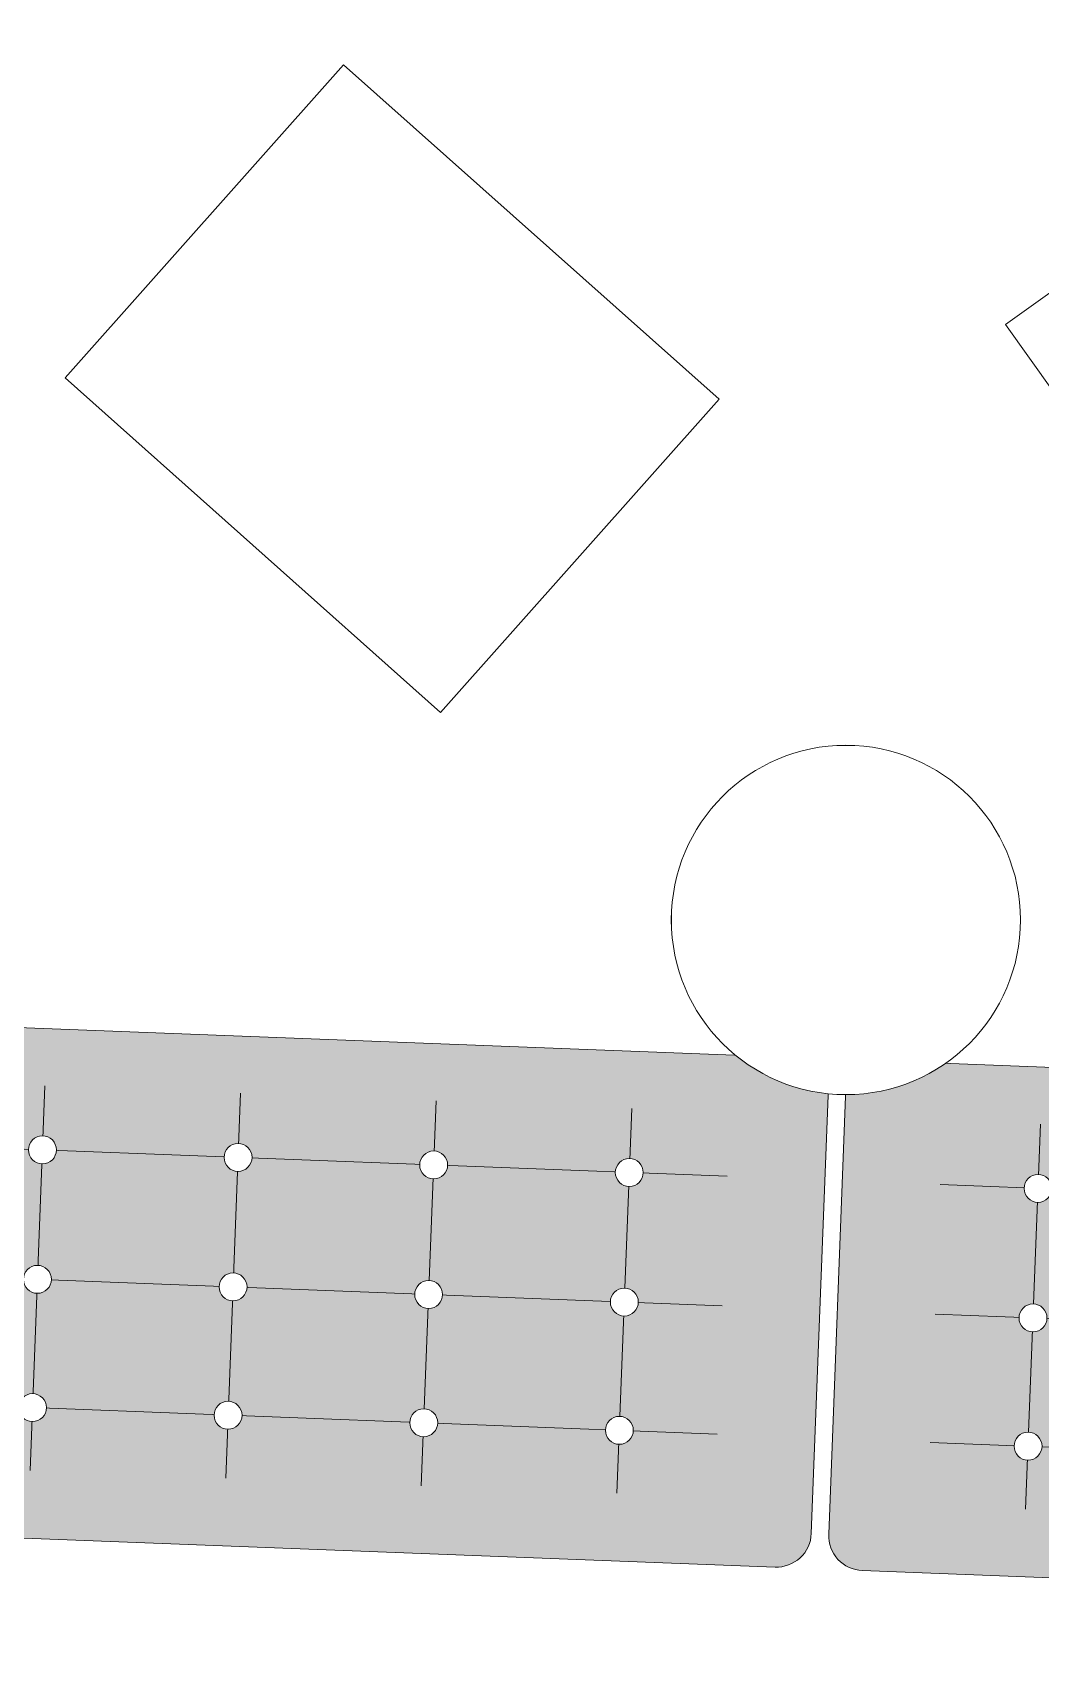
# Model space of a CAD drawing. Header units: millimetres. Extents: x 32078 to 83548, y -4690 to 56252.
# Drawn here: x 48954 to 50397, y 18488 to 20810 of the extents above; entities that cross this region are included whole.
import ezdxf

# ---------------------------------------------------------------- set-up
doc = ezdxf.new("R2010")
doc.units = ezdxf.units.MM
doc.header["$MEASUREMENT"] = 0
for name, color, linetype, lineweight in [('FIXT-JNRY-PART', 42, 'Continuous', 0), ('FURN-FREE', 1, 'Continuous', 0), ('FURN-PLNT', 211, 'Continuous', 0), ('FURN-STOR', 213, 'Continuous', 0)]:
    doc.layers.add(name, color=color, linetype=linetype, lineweight=lineweight)

# ---------------------------------------------------------------- blocks, each defined once
blk = doc.blocks.new('*U97')
at = {"linetype": 'ByBlock', "lineweight": -2}
blk.add_hatch(color=7, dxfattribs=at).paths.add_polyline_path([(-793.1, 348.4, -0.414214), (-741.6, 386.4), (804.2, 326.7, -0.414214), (852.6, 284.8), (827.9, -354.7, -0.414214), (776, -402.8), (-769.8, -343, -0.414214), (-817.8, -291.1)])
at = {"color": 0, "linetype": 'ByBlock', "lineweight": -2}
for p, q in [((-269.5, 286.3), (-290.8, -264.6)), ((10.6, 275.4), (-10.6, -275.4)), ((290.8, 264.6), (269.5, -286.3)), ((570.9, 253.8), (549.6, -297.1)), ((-693.2, 210.7), (707.4, 156.6)), ((-700.4, 25.3), (700.2, -28.8)), ((-707.5, -158.3), (693.1, -212.4))]:
    blk.add_line(p, q, dxfattribs=at)
at = {"color": 0, "linetype": 'ByBlock', "lineweight": -2, "flags": 128}
blk.add_lwpolyline([(-793.1, 348.4, -0.414214), (-741.6, 386.4), (804.2, 326.7, -0.414214), (852.6, 284.8), (827.9, -354.7, -0.414214), (776, -402.8), (-769.8, -343, -0.414214), (-817.8, -291.1), (-793.1, 348.4)], format="xyb", close=True, dxfattribs=at)
at = {"color": 0, "linetype": 'ByBlock', "lineweight": -2}
for points in [[(-253, 193.7), (-253, 194.9), (-253.1, 196.2), (-253.2, 197.4), (-253.5, 198.7), (-253.8, 199.9), (-254.2, 201.1), (-254.6, 202.3), (-255.1, 203.4), (-255.7, 204.5), (-256.4, 205.6), (-257.1, 206.6), (-257.9, 207.6), (-258.8, 208.5), (-259.7, 209.4), (-260.6, 210.2), (-261.7, 210.9), (-262.7, 211.6), (-263.8, 212.2), (-264.9, 212.7), (-266.1, 213.2), (-267.3, 213.6), (-268.5, 213.9), (-269.7, 214.2), (-271, 214.3), (-272.2, 214.4), (-273.5, 214.4), (-274.8, 214.4), (-276, 214.2), (-277.2, 214), (-278.5, 213.7), (-279.7, 213.3), (-280.8, 212.9), (-282, 212.3), (-283.1, 211.7), (-284.1, 211.1), (-285.2, 210.3), (-286.1, 209.5), (-287.1, 208.7), (-287.9, 207.8), (-288.7, 206.8), (-289.5, 205.8), (-290.2, 204.7), (-290.8, 203.7), (-291.3, 202.5), (-291.8, 201.4), (-292.2, 200.2), (-292.5, 198.9), (-292.8, 197.7), (-292.9, 196.5), (-293, 195.2), (-293, 194), (-292.9, 192.7), (-292.8, 191.5), (-292.6, 190.2), (-292.3, 189), (-291.9, 187.8), (-291.4, 186.6), (-290.9, 185.5), (-290.3, 184.4), (-289.6, 183.3), (-288.9, 182.3), (-288.1, 181.3), (-287.3, 180.4), (-286.4, 179.5), (-285.4, 178.7), (-284.4, 178), (-283.3, 177.3), (-282.2, 176.7), (-281.1, 176.1), (-279.9, 175.7), (-278.7, 175.3), (-277.5, 175), (-276.3, 174.7), (-275, 174.5), (-273.8, 174.5), (-272.5, 174.4), (-271.3, 174.5), (-270, 174.7), (-268.8, 174.9), (-267.6, 175.2), (-266.4, 175.6), (-265.2, 176), (-264.1, 176.6), (-263, 177.2), (-261.9, 177.8), (-260.9, 178.6), (-259.9, 179.3), (-259, 180.2), (-258.1, 181.1), (-257.3, 182.1), (-256.6, 183.1), (-255.9, 184.1), (-255.3, 185.2), (-254.7, 186.4), (-254.3, 187.5), (-253.9, 188.7), (-253.5, 189.9), (-253.3, 191.2)], [(27.1, 182.8), (27.1, 184.1), (27, 185.4), (26.9, 186.6), (26.6, 187.8), (26.3, 189.1), (26, 190.3), (25.5, 191.4), (25, 192.6), (24.4, 193.7), (23.7, 194.7), (23, 195.8), (22.2, 196.7), (21.3, 197.7), (20.4, 198.5), (19.5, 199.3), (18.5, 200.1), (17.4, 200.8), (16.3, 201.4), (15.2, 201.9), (14, 202.4), (12.8, 202.8), (11.6, 203.1), (10.4, 203.3), (9.1, 203.5), (7.9, 203.6), (6.6, 203.6), (5.4, 203.5), (4.1, 203.4), (2.9, 203.2), (1.7, 202.9), (0.5, 202.5), (-0.7, 202), (-1.9, 201.5), (-3, 200.9), (-4, 200.2), (-5, 199.5), (-6, 198.7), (-6.9, 197.9), (-7.8, 197), (-8.6, 196), (-9.4, 195), (-10, 193.9), (-10.7, 192.8), (-11.2, 191.7), (-11.7, 190.5), (-12.1, 189.3), (-12.4, 188.1), (-12.6, 186.9), (-12.8, 185.6), (-12.9, 184.4), (-12.9, 183.1), (-12.8, 181.9), (-12.7, 180.6), (-12.5, 179.4), (-12.1, 178.2), (-11.8, 177), (-11.3, 175.8), (-10.8, 174.7), (-10.2, 173.6), (-9.5, 172.5), (-8.8, 171.5), (-8, 170.5), (-7.1, 169.6), (-6.2, 168.7), (-5.3, 167.9), (-4.3, 167.2), (-3.2, 166.5), (-2.1, 165.9), (-1, 165.3), (0.2, 164.9), (1.4, 164.5), (2.6, 164.1), (3.8, 163.9), (5.1, 163.7), (6.3, 163.6), (7.6, 163.6), (8.8, 163.7), (10.1, 163.8), (11.3, 164.1), (12.5, 164.4), (13.7, 164.8), (14.9, 165.2), (16, 165.7), (17.2, 166.3), (18.2, 167), (19.2, 167.7), (20.2, 168.5), (21.1, 169.4), (22, 170.3), (22.8, 171.2), (23.6, 172.3), (24.2, 173.3), (24.9, 174.4), (25.4, 175.5), (25.9, 176.7), (26.3, 177.9), (26.6, 179.1), (26.8, 180.3)], [(307.2, 172), (307.2, 173.3), (307.1, 174.5), (307, 175.8), (306.8, 177), (306.5, 178.2), (306.1, 179.4), (305.6, 180.6), (305.1, 181.7), (304.5, 182.8), (303.8, 183.9), (303.1, 184.9), (302.3, 185.9), (301.5, 186.8), (300.5, 187.7), (299.6, 188.5), (298.6, 189.3), (297.5, 189.9), (296.4, 190.5), (295.3, 191.1), (294.1, 191.6), (292.9, 192), (291.7, 192.3), (290.5, 192.5), (289.2, 192.7), (288, 192.8), (286.7, 192.8), (285.5, 192.7), (284.2, 192.6), (283, 192.3), (281.8, 192), (280.6, 191.7), (279.4, 191.2), (278.3, 190.7), (277.2, 190.1), (276.1, 189.4), (275.1, 188.7), (274.1, 187.9), (273.2, 187), (272.3, 186.1), (271.5, 185.2), (270.8, 184.2), (270.1, 183.1), (269.5, 182), (268.9, 180.9), (268.4, 179.7), (268, 178.5), (267.7, 177.3), (267.5, 176.1), (267.3, 174.8), (267.2, 173.6), (267.2, 172.3), (267.3, 171.1), (267.4, 169.8), (267.7, 168.6), (268, 167.4), (268.3, 166.2), (268.8, 165), (269.3, 163.8), (269.9, 162.7), (270.6, 161.7), (271.3, 160.6), (272.1, 159.7), (273, 158.8), (273.9, 157.9), (274.8, 157.1), (275.9, 156.3), (276.9, 155.7), (278, 155), (279.1, 154.5), (280.3, 154), (281.5, 153.6), (282.7, 153.3), (283.9, 153.1), (285.2, 152.9), (286.4, 152.8), (287.7, 152.8), (289, 152.9), (290.2, 153), (291.4, 153.2), (292.7, 153.5), (293.9, 153.9), (295, 154.4), (296.2, 154.9), (297.3, 155.5), (298.3, 156.2), (299.4, 156.9), (300.3, 157.7), (301.3, 158.5), (302.1, 159.5), (302.9, 160.4), (303.7, 161.4), (304.4, 162.5), (305, 163.6), (305.5, 164.7), (306, 165.9), (306.4, 167.1), (306.7, 168.3), (306.9, 169.5)], [(587.3, 161.2), (587.3, 162.5), (587.3, 163.7), (587.1, 165), (586.9, 166.2), (586.6, 167.4), (586.2, 168.6), (585.7, 169.8), (585.2, 170.9), (584.6, 172), (583.9, 173.1), (583.2, 174.1), (582.4, 175.1), (581.6, 176), (580.7, 176.9), (579.7, 177.7), (578.7, 178.4), (577.6, 179.1), (576.5, 179.7), (575.4, 180.3), (574.2, 180.7), (573, 181.1), (571.8, 181.5), (570.6, 181.7), (569.4, 181.9), (568.1, 182), (566.8, 182), (565.6, 181.9), (564.3, 181.7), (563.1, 181.5), (561.9, 181.2), (560.7, 180.8), (559.5, 180.4), (558.4, 179.9), (557.3, 179.3), (556.2, 178.6), (555.2, 177.9), (554.2, 177.1), (553.3, 176.2), (552.4, 175.3), (551.6, 174.3), (550.9, 173.3), (550.2, 172.3), (549.6, 171.2), (549, 170), (548.6, 168.9), (548.2, 167.7), (547.8, 166.5), (547.6, 165.2), (547.4, 164), (547.3, 162.7), (547.3, 161.5), (547.4, 160.2), (547.6, 159), (547.8, 157.7), (548.1, 156.5), (548.5, 155.3), (548.9, 154.2), (549.4, 153), (550, 151.9), (550.7, 150.8), (551.4, 149.8), (552.2, 148.9), (553.1, 147.9), (554, 147.1), (555, 146.3), (556, 145.5), (557, 144.8), (558.1, 144.2), (559.3, 143.7), (560.4, 143.2), (561.6, 142.8), (562.8, 142.5), (564.1, 142.2), (565.3, 142.1), (566.6, 142), (567.8, 142), (569.1, 142), (570.3, 142.2), (571.5, 142.4), (572.8, 142.7), (574, 143.1), (575.1, 143.6), (576.3, 144.1), (577.4, 144.7), (578.4, 145.3), (579.5, 146.1), (580.4, 146.9), (581.4, 147.7), (582.2, 148.6), (583, 149.6), (583.8, 150.6), (584.5, 151.7), (585.1, 152.8), (585.6, 153.9), (586.1, 155.1), (586.5, 156.2), (586.8, 157.5), (587.1, 158.7)], [(-260.2, 8.3), (-260.2, 9.6), (-260.3, 10.8), (-260.4, 12.1), (-260.6, 13.3), (-260.9, 14.5), (-261.3, 15.7), (-261.8, 16.9), (-262.3, 18), (-262.9, 19.1), (-263.6, 20.2), (-264.3, 21.2), (-265.1, 22.2), (-265.9, 23.1), (-266.8, 24), (-267.8, 24.8), (-268.8, 25.5), (-269.9, 26.2), (-271, 26.8), (-272.1, 27.4), (-273.3, 27.8), (-274.5, 28.2), (-275.7, 28.6), (-276.9, 28.8), (-278.2, 29), (-279.4, 29.1), (-280.7, 29.1), (-281.9, 29), (-283.2, 28.9), (-284.4, 28.6), (-285.6, 28.3), (-286.8, 27.9), (-288, 27.5), (-289.1, 27), (-290.2, 26.4), (-291.3, 25.7), (-292.3, 25), (-293.3, 24.2), (-294.2, 23.3), (-295.1, 22.4), (-295.9, 21.4), (-296.6, 20.4), (-297.3, 19.4), (-297.9, 18.3), (-298.5, 17.2), (-299, 16), (-299.3, 14.8), (-299.7, 13.6), (-299.9, 12.3), (-300.1, 11.1), (-300.2, 9.9), (-300.2, 8.6), (-300.1, 7.3), (-300, 6.1), (-299.7, 4.9), (-299.4, 3.6), (-299, 2.4), (-298.6, 1.3), (-298.1, 0.1), (-297.5, -1), (-296.8, -2), (-296.1, -3.1), (-295.3, -4), (-294.4, -5), (-293.5, -5.8), (-292.6, -6.6), (-291.5, -7.4), (-290.5, -8.1), (-289.4, -8.7), (-288.3, -9.2), (-287.1, -9.7), (-285.9, -10.1), (-284.7, -10.4), (-283.5, -10.7), (-282.2, -10.8), (-281, -10.9), (-279.7, -10.9), (-278.4, -10.8), (-277.2, -10.7), (-276, -10.5), (-274.7, -10.2), (-273.5, -9.8), (-272.4, -9.3), (-271.2, -8.8), (-270.1, -8.2), (-269.1, -7.5), (-268, -6.8), (-267.1, -6), (-266.1, -5.2), (-265.3, -4.3), (-264.5, -3.3), (-263.7, -2.3), (-263, -1.2), (-262.4, -0.1), (-261.9, 1), (-261.4, 2.2), (-261, 3.4), (-260.7, 4.6), (-260.5, 5.8)], [(19.9, -2.5), (19.9, -1.3), (19.9, 0), (19.7, 1.2), (19.5, 2.5), (19.2, 3.7), (18.8, 4.9), (18.3, 6.1), (17.8, 7.2), (17.2, 8.3), (16.6, 9.4), (15.8, 10.4), (15, 11.4), (14.2, 12.3), (13.3, 13.2), (12.3, 14), (11.3, 14.7), (10.2, 15.4), (9.1, 16), (8, 16.6), (6.8, 17), (5.7, 17.4), (4.4, 17.7), (3.2, 18), (2, 18.2), (0.7, 18.2), (-0.6, 18.2), (-1.8, 18.2), (-3.1, 18), (-4.3, 17.8), (-5.5, 17.5), (-6.7, 17.1), (-7.9, 16.7), (-9, 16.1), (-10.1, 15.5), (-11.2, 14.9), (-12.2, 14.1), (-13.2, 13.4), (-14.1, 12.5), (-15, 11.6), (-15.8, 10.6), (-16.5, 9.6), (-17.2, 8.6), (-17.8, 7.5), (-18.4, 6.3), (-18.8, 5.2), (-19.2, 4), (-19.6, 2.8), (-19.8, 1.5), (-20, 0.3), (-20.1, -1), (-20.1, -2.2), (-20, -3.5), (-19.8, -4.7), (-19.6, -6), (-19.3, -7.2), (-18.9, -8.4), (-18.5, -9.6), (-18, -10.7), (-17.4, -11.8), (-16.7, -12.9), (-16, -13.9), (-15.2, -14.9), (-14.3, -15.8), (-13.4, -16.7), (-12.4, -17.5), (-11.4, -18.2), (-10.4, -18.9), (-9.3, -19.5), (-8.1, -20), (-7, -20.5), (-5.8, -20.9), (-4.6, -21.2), (-3.3, -21.5), (-2.1, -21.6), (-0.8, -21.7), (0.4, -21.7), (1.7, -21.7), (2.9, -21.5), (4.2, -21.3), (5.4, -21), (6.6, -20.6), (7.7, -20.2), (8.9, -19.6), (10, -19), (11.1, -18.4), (12.1, -17.6), (13.1, -16.8), (14, -16), (14.8, -15.1), (15.6, -14.1), (16.4, -13.1), (17.1, -12.1), (17.7, -11), (18.2, -9.8), (18.7, -8.7), (19.1, -7.5), (19.4, -6.3), (19.7, -5)], [(300, -13.3), (300, -12.1), (300, -10.8), (299.8, -9.6), (299.6, -8.4), (299.3, -7.1), (298.9, -5.9), (298.5, -4.8), (297.9, -3.6), (297.3, -2.5), (296.7, -1.5), (295.9, -0.4), (295.1, 0.5), (294.3, 1.5), (293.4, 2.3), (292.4, 3.1), (291.4, 3.9), (290.4, 4.6), (289.3, 5.2), (288.1, 5.7), (287, 6.2), (285.8, 6.6), (284.6, 6.9), (283.3, 7.2), (282.1, 7.3), (280.8, 7.4), (279.6, 7.4), (278.3, 7.4), (277.1, 7.2), (275.8, 7), (274.6, 6.7), (273.4, 6.3), (272.2, 5.8), (271.1, 5.3), (270, 4.7), (268.9, 4), (267.9, 3.3), (266.9, 2.5), (266, 1.7), (265.1, 0.8), (264.3, -0.2), (263.6, -1.2), (262.9, -2.3), (262.3, -3.4), (261.8, -4.5), (261.3, -5.7), (260.9, -6.9), (260.6, -8.1), (260.3, -9.3), (260.2, -10.5), (260.1, -11.8), (260.1, -13.1), (260.1, -14.3), (260.3, -15.6), (260.5, -16.8), (260.8, -18), (261.2, -19.2), (261.6, -20.4), (262.2, -21.5), (262.8, -22.6), (263.4, -23.7), (264.2, -24.7), (265, -25.7), (265.8, -26.6), (266.7, -27.5), (267.7, -28.3), (268.7, -29), (269.7, -29.7), (270.8, -30.3), (272, -30.9), (273.1, -31.3), (274.3, -31.7), (275.5, -32.1), (276.8, -32.3), (278, -32.5), (279.3, -32.6), (280.5, -32.6), (281.8, -32.5), (283, -32.3), (284.3, -32.1), (285.5, -31.8), (286.7, -31.4), (287.9, -31), (289, -30.5), (290.1, -29.9), (291.2, -29.2), (292.2, -28.5), (293.2, -27.7), (294.1, -26.8), (295, -25.9), (295.8, -24.9), (296.5, -23.9), (297.2, -22.9), (297.8, -21.8), (298.3, -20.6), (298.8, -19.5), (299.2, -18.3), (299.5, -17.1), (299.8, -15.8)], [(580.1, -24.2), (580.2, -22.9), (580.1, -21.7), (579.9, -20.4), (579.7, -19.2), (579.4, -18), (579, -16.8), (578.6, -15.6), (578, -14.4), (577.5, -13.3), (576.8, -12.3), (576.1, -11.3), (575.3, -10.3), (574.4, -9.4), (573.5, -8.5), (572.5, -7.7), (571.5, -6.9), (570.5, -6.3), (569.4, -5.6), (568.2, -5.1), (567.1, -4.6), (565.9, -4.2), (564.7, -3.9), (563.4, -3.7), (562.2, -3.5), (560.9, -3.4), (559.7, -3.4), (558.4, -3.5), (557.2, -3.6), (555.9, -3.8), (554.7, -4.2), (553.5, -4.5), (552.4, -5), (551.2, -5.5), (550.1, -6.1), (549, -6.8), (548, -7.5), (547, -8.3), (546.1, -9.2), (545.3, -10.1), (544.4, -11), (543.7, -12), (543, -13.1), (542.4, -14.2), (541.9, -15.3), (541.4, -16.5), (541, -17.7), (540.7, -18.9), (540.4, -20.1), (540.3, -21.4), (540.2, -22.6), (540.2, -23.9), (540.2, -25.1), (540.4, -26.4), (540.6, -27.6), (540.9, -28.8), (541.3, -30), (541.8, -31.2), (542.3, -32.3), (542.9, -33.5), (543.5, -34.5), (544.3, -35.5), (545.1, -36.5), (545.9, -37.4), (546.8, -38.3), (547.8, -39.1), (548.8, -39.9), (549.9, -40.5), (551, -41.2), (552.1, -41.7), (553.3, -42.2), (554.4, -42.6), (555.7, -42.9), (556.9, -43.1), (558.1, -43.3), (559.4, -43.4), (560.6, -43.4), (561.9, -43.3), (563.1, -43.2), (564.4, -42.9), (565.6, -42.6), (566.8, -42.3), (568, -41.8), (569.1, -41.3), (570.2, -40.7), (571.3, -40), (572.3, -39.3), (573.3, -38.5), (574.2, -37.6), (575.1, -36.7), (575.9, -35.8), (576.6, -34.8), (577.3, -33.7), (577.9, -32.6), (578.5, -31.5), (578.9, -30.3), (579.3, -29.1), (579.6, -27.9), (579.9, -26.7)], [(-267.3, -175.3), (-267.3, -174.1), (-267.4, -172.8), (-267.5, -171.6), (-267.7, -170.3), (-268, -169.1), (-268.4, -167.9), (-268.9, -166.7), (-269.4, -165.6), (-270, -164.5), (-270.7, -163.4), (-271.4, -162.4), (-272.2, -161.4), (-273, -160.5), (-273.9, -159.6), (-274.9, -158.8), (-275.9, -158.1), (-277, -157.4), (-278.1, -156.8), (-279.2, -156.2), (-280.4, -155.8), (-281.6, -155.4), (-282.8, -155.1), (-284, -154.8), (-285.3, -154.6), (-286.5, -154.6), (-287.8, -154.5), (-289, -154.6), (-290.3, -154.8), (-291.5, -155), (-292.7, -155.3), (-293.9, -155.7), (-295.1, -156.1), (-296.2, -156.7), (-297.3, -157.3), (-298.4, -157.9), (-299.4, -158.6), (-300.4, -159.4), (-301.3, -160.3), (-302.2, -161.2), (-303, -162.2), (-303.7, -163.2), (-304.4, -164.2), (-305, -165.3), (-305.6, -166.5), (-306, -167.6), (-306.4, -168.8), (-306.8, -170), (-307, -171.3), (-307.2, -172.5), (-307.3, -173.8), (-307.3, -175), (-307.2, -176.3), (-307.1, -177.5), (-306.8, -178.8), (-306.5, -180), (-306.1, -181.2), (-305.7, -182.4), (-305.2, -183.5), (-304.6, -184.6), (-303.9, -185.7), (-303.2, -186.7), (-302.4, -187.7), (-301.5, -188.6), (-300.6, -189.4), (-299.7, -190.3), (-298.6, -191), (-297.6, -191.7), (-296.5, -192.3), (-295.4, -192.8), (-294.2, -193.3), (-293, -193.7), (-291.8, -194), (-290.6, -194.3), (-289.3, -194.4), (-288.1, -194.5), (-286.8, -194.5), (-285.5, -194.5), (-284.3, -194.3), (-283.1, -194.1), (-281.8, -193.8), (-280.6, -193.4), (-279.5, -193), (-278.3, -192.4), (-277.2, -191.8), (-276.2, -191.2), (-275.1, -190.4), (-274.2, -189.6), (-273.2, -188.8), (-272.4, -187.9), (-271.6, -186.9), (-270.8, -185.9), (-270.1, -184.8), (-269.5, -183.7), (-269, -182.6), (-268.5, -181.5), (-268.1, -180.3), (-267.8, -179), (-267.5, -177.8)], [(12.8, -186.1), (12.8, -184.9), (12.8, -183.6), (12.6, -182.4), (12.4, -181.1), (12.1, -179.9), (11.7, -178.7), (11.2, -177.6), (10.7, -176.4), (10.1, -175.3), (9.5, -174.2), (8.7, -173.2), (7.9, -172.2), (7.1, -171.3), (6.2, -170.5), (5.2, -169.7), (4.2, -168.9), (3.1, -168.2), (2, -167.6), (0.9, -167.1), (-0.3, -166.6), (-1.4, -166.2), (-2.7, -165.9), (-3.9, -165.6), (-5.1, -165.5), (-6.4, -165.4), (-7.6, -165.4), (-8.9, -165.4), (-10.1, -165.6), (-11.4, -165.8), (-12.6, -166.1), (-13.8, -166.5), (-15, -167), (-16.1, -167.5), (-17.2, -168.1), (-18.3, -168.7), (-19.3, -169.5), (-20.3, -170.3), (-21.2, -171.1), (-22.1, -172), (-22.9, -173), (-23.6, -174), (-24.3, -175.1), (-24.9, -176.2), (-25.5, -177.3), (-25.9, -178.5), (-26.3, -179.6), (-26.7, -180.9), (-26.9, -182.1), (-27.1, -183.3), (-27.1, -184.6), (-27.2, -185.8), (-27.1, -187.1), (-26.9, -188.4), (-26.7, -189.6), (-26.4, -190.8), (-26, -192), (-25.6, -193.2), (-25, -194.3), (-24.5, -195.4), (-23.8, -196.5), (-23.1, -197.5), (-22.3, -198.5), (-21.4, -199.4), (-20.5, -200.3), (-19.5, -201.1), (-18.5, -201.8), (-17.5, -202.5), (-16.4, -203.1), (-15.2, -203.7), (-14.1, -204.1), (-12.9, -204.5), (-11.7, -204.9), (-10.4, -205.1), (-9.2, -205.3), (-7.9, -205.4), (-6.7, -205.4), (-5.4, -205.3), (-4.2, -205.1), (-2.9, -204.9), (-1.7, -204.6), (-0.5, -204.2), (0.6, -203.8), (1.8, -203.3), (2.9, -202.7), (4, -202), (5, -201.3), (6, -200.5), (6.9, -199.6), (7.7, -198.7), (8.6, -197.7), (9.3, -196.7), (10, -195.7), (10.6, -194.6), (11.1, -193.4), (11.6, -192.3), (12, -191.1), (12.3, -189.9), (12.6, -188.6)], [(292.9, -197), (292.9, -195.7), (292.9, -194.5), (292.7, -193.2), (292.5, -192), (292.2, -190.7), (291.8, -189.6), (291.4, -188.4), (290.8, -187.2), (290.2, -186.1), (289.6, -185.1), (288.8, -184), (288, -183.1), (287.2, -182.2), (286.3, -181.3), (285.3, -180.5), (284.3, -179.7), (283.3, -179), (282.2, -178.4), (281, -177.9), (279.9, -177.4), (278.7, -177), (277.5, -176.7), (276.2, -176.5), (275, -176.3), (273.7, -176.2), (272.5, -176.2), (271.2, -176.3), (270, -176.4), (268.7, -176.6), (267.5, -176.9), (266.3, -177.3), (265.1, -177.8), (264, -178.3), (262.9, -178.9), (261.8, -179.6), (260.8, -180.3), (259.8, -181.1), (258.9, -181.9), (258, -182.9), (257.2, -183.8), (256.5, -184.8), (255.8, -185.9), (255.2, -187), (254.7, -188.1), (254.2, -189.3), (253.8, -190.5), (253.5, -191.7), (253.2, -192.9), (253.1, -194.2), (253, -195.4), (253, -196.7), (253, -197.9), (253.2, -199.2), (253.4, -200.4), (253.7, -201.6), (254.1, -202.8), (254.5, -204), (255.1, -205.1), (255.7, -206.2), (256.3, -207.3), (257.1, -208.3), (257.9, -209.3), (258.7, -210.2), (259.6, -211.1), (260.6, -211.9), (261.6, -212.7), (262.6, -213.3), (263.7, -213.9), (264.9, -214.5), (266, -215), (267.2, -215.4), (268.4, -215.7), (269.7, -215.9), (270.9, -216.1), (272.2, -216.2), (273.4, -216.2), (274.7, -216.1), (275.9, -216), (277.2, -215.7), (278.4, -215.4), (279.6, -215.1), (280.8, -214.6), (281.9, -214.1), (283, -213.5), (284.1, -212.8), (285.1, -212.1), (286.1, -211.3), (287, -210.4), (287.9, -209.5), (288.7, -208.6), (289.4, -207.6), (290.1, -206.5), (290.7, -205.4), (291.2, -204.3), (291.7, -203.1), (292.1, -201.9), (292.4, -200.7), (292.7, -199.5)], [(573.1, -207.8), (573.1, -206.5), (573, -205.3), (572.8, -204), (572.6, -202.8), (572.3, -201.6), (571.9, -200.4), (571.5, -199.2), (571, -198.1), (570.4, -197), (569.7, -195.9), (569, -194.9), (568.2, -193.9), (567.3, -193), (566.4, -192.1), (565.4, -191.3), (564.4, -190.6), (563.4, -189.9), (562.3, -189.3), (561.1, -188.7), (560, -188.2), (558.8, -187.9), (557.6, -187.5), (556.3, -187.3), (555.1, -187.1), (553.8, -187), (552.6, -187), (551.3, -187.1), (550.1, -187.2), (548.8, -187.5), (547.6, -187.8), (546.4, -188.1), (545.3, -188.6), (544.1, -189.1), (543, -189.7), (541.9, -190.4), (540.9, -191.1), (539.9, -191.9), (539, -192.8), (538.2, -193.7), (537.4, -194.6), (536.6, -195.7), (535.9, -196.7), (535.3, -197.8), (534.8, -198.9), (534.3, -200.1), (533.9, -201.3), (533.6, -202.5), (533.3, -203.7), (533.2, -205), (533.1, -206.2), (533.1, -207.5), (533.1, -208.8), (533.3, -210), (533.5, -211.2), (533.8, -212.5), (534.2, -213.7), (534.7, -214.8), (535.2, -216), (535.8, -217.1), (536.4, -218.1), (537.2, -219.2), (538, -220.1), (538.8, -221.1), (539.7, -221.9), (540.7, -222.7), (541.7, -223.5), (542.8, -224.2), (543.9, -224.8), (545, -225.3), (546.2, -225.8), (547.3, -226.2), (548.6, -226.5), (549.8, -226.7), (551, -226.9), (552.3, -227), (553.6, -227), (554.8, -226.9), (556.1, -226.8), (557.3, -226.6), (558.5, -226.3), (559.7, -225.9), (560.9, -225.4), (562, -224.9), (563.1, -224.3), (564.2, -223.6), (565.2, -222.9), (566.2, -222.1), (567.1, -221.3), (568, -220.3), (568.8, -219.4), (569.5, -218.4), (570.2, -217.3), (570.8, -216.2), (571.4, -215.1), (571.8, -213.9), (572.2, -212.7), (572.6, -211.5), (572.8, -210.3)]]:
    blk.add_wipeout(points, dxfattribs=at)
for centre in [(-273, 194.4), (7.1, 183.6), (287.2, 172.8), (567.3, 162), (-280.2, 9.1), (-0.1, -1.7), (280, -12.6), (560.2, -23.4), (-287.3, -174.5), (-7.2, -185.4), (273, -196.2), (553.1, -207)]:
    blk.add_circle(centre, 20, dxfattribs=at)
blk = doc.blocks.new('*U98')
at = {"linetype": 'ByBlock', "lineweight": -2}
blk.add_hatch(color=7, dxfattribs=at).paths.add_polyline_path([(-828.1, 349.7, -0.414214), (-776.6, 387.8), (809.2, 326.5, -0.414214), (857.6, 284.6), (832.9, -354.9, -0.414214), (781, -403), (-804.8, -341.7, -0.414214), (-852.8, -289.8)])
at = {"color": 0, "linetype": 'ByBlock', "lineweight": -2}
for p, q in [((-549.6, 297.1), (-570.9, -253.8)), ((-693.2, 210.7), (707.4, 156.6)), ((-700.4, 25.3), (700.2, -28.8)), ((-707.5, -158.3), (693.1, -212.4))]:
    blk.add_line(p, q, dxfattribs=at)
at = {"color": 0, "linetype": 'ByBlock', "lineweight": -2, "flags": 128}
blk.add_lwpolyline([(-828.1, 349.7, -0.414214), (-776.6, 387.8), (809.2, 326.5, -0.414214), (857.6, 284.6), (832.9, -354.9, -0.414214), (781, -403), (-804.8, -341.7, -0.414214), (-852.8, -289.8), (-828.1, 349.7)], format="xyb", close=True, dxfattribs=at)
at = {"color": 0, "linetype": 'ByBlock', "lineweight": -2}
for points in [[(-533.2, 204.5), (-533.1, 205.8), (-533.2, 207), (-533.4, 208.3), (-533.6, 209.5), (-533.9, 210.7), (-534.3, 211.9), (-534.7, 213.1), (-535.3, 214.2), (-535.8, 215.3), (-536.5, 216.4), (-537.2, 217.4), (-538, 218.4), (-538.9, 219.3), (-539.8, 220.2), (-540.8, 221), (-541.8, 221.7), (-542.8, 222.4), (-543.9, 223), (-545.1, 223.6), (-546.2, 224), (-547.4, 224.4), (-548.6, 224.8), (-549.9, 225), (-551.1, 225.2), (-552.4, 225.3), (-553.6, 225.3), (-554.9, 225.2), (-556.1, 225), (-557.4, 224.8), (-558.6, 224.5), (-559.8, 224.1), (-560.9, 223.7), (-562.1, 223.2), (-563.2, 222.6), (-564.3, 221.9), (-565.3, 221.2), (-566.3, 220.4), (-567.2, 219.5), (-568, 218.6), (-568.8, 217.6), (-569.6, 216.6), (-570.3, 215.6), (-570.9, 214.5), (-571.4, 213.3), (-571.9, 212.2), (-572.3, 211), (-572.6, 209.8), (-572.9, 208.5), (-573, 207.3), (-573.1, 206), (-573.1, 204.8), (-573.1, 203.5), (-572.9, 202.3), (-572.7, 201), (-572.4, 199.8), (-572, 198.6), (-571.5, 197.5), (-571, 196.3), (-570.4, 195.2), (-569.8, 194.1), (-569, 193.1), (-568.2, 192.2), (-567.4, 191.2), (-566.5, 190.4), (-565.5, 189.6), (-564.5, 188.8), (-563.4, 188.1), (-562.3, 187.5), (-561.2, 187), (-560, 186.5), (-558.9, 186.1), (-557.6, 185.8), (-556.4, 185.5), (-555.2, 185.4), (-553.9, 185.3), (-552.7, 185.3), (-551.4, 185.3), (-550.1, 185.5), (-548.9, 185.7), (-547.7, 186), (-546.5, 186.4), (-545.3, 186.9), (-544.2, 187.4), (-543.1, 188), (-542, 188.6), (-541, 189.4), (-540, 190.2), (-539.1, 191), (-538.2, 191.9), (-537.4, 192.9), (-536.7, 193.9), (-536, 195), (-535.4, 196.1), (-534.8, 197.2), (-534.4, 198.4), (-534, 199.6), (-533.6, 200.8), (-533.4, 202)], [(-540.3, 19.1), (-540.3, 20.4), (-540.4, 21.6), (-540.5, 22.9), (-540.7, 24.1), (-541.1, 25.3), (-541.4, 26.5), (-541.9, 27.7), (-542.4, 28.9), (-543, 30), (-543.7, 31), (-544.4, 32), (-545.2, 33), (-546.1, 33.9), (-547, 34.8), (-547.9, 35.6), (-548.9, 36.4), (-550, 37), (-551.1, 37.7), (-552.2, 38.2), (-553.4, 38.7), (-554.6, 39.1), (-555.8, 39.4), (-557, 39.6), (-558.3, 39.8), (-559.5, 39.9), (-560.8, 39.9), (-562, 39.8), (-563.3, 39.7), (-564.5, 39.5), (-565.7, 39.1), (-566.9, 38.8), (-568.1, 38.3), (-569.2, 37.8), (-570.4, 37.2), (-571.4, 36.5), (-572.4, 35.8), (-573.4, 35), (-574.3, 34.1), (-575.2, 33.2), (-576, 32.3), (-576.8, 31.3), (-577.4, 30.2), (-578.1, 29.1), (-578.6, 28), (-579.1, 26.8), (-579.5, 25.6), (-579.8, 24.4), (-580, 23.2), (-580.2, 21.9), (-580.3, 20.7), (-580.3, 19.4), (-580.2, 18.2), (-580.1, 16.9), (-579.8, 15.7), (-579.5, 14.5), (-579.2, 13.3), (-578.7, 12.1), (-578.2, 11), (-577.6, 9.8), (-576.9, 8.8), (-576.2, 7.8), (-575.4, 6.8), (-574.5, 5.9), (-573.6, 5), (-572.7, 4.2), (-571.7, 3.4), (-570.6, 2.8), (-569.5, 2.1), (-568.4, 1.6), (-567.2, 1.1), (-566, 0.7), (-564.8, 0.4), (-563.6, 0.2), (-562.3, 0), (-561.1, -0.1), (-559.8, -0.1), (-558.6, 0), (-557.3, 0.1), (-556.1, 0.4), (-554.9, 0.7), (-553.7, 1), (-552.5, 1.5), (-551.3, 2), (-550.2, 2.6), (-549.2, 3.3), (-548.2, 4), (-547.2, 4.8), (-546.3, 5.7), (-545.4, 6.6), (-544.6, 7.5), (-543.8, 8.5), (-543.2, 9.6), (-542.5, 10.7), (-542, 11.8), (-541.5, 13), (-541.1, 14.2), (-540.8, 15.4), (-540.6, 16.6)], [(-547.4, -164.5), (-547.4, -163.2), (-547.5, -162), (-547.6, -160.7), (-547.8, -159.5), (-548.1, -158.3), (-548.5, -157.1), (-549, -155.9), (-549.5, -154.8), (-550.1, -153.7), (-550.8, -152.6), (-551.5, -151.6), (-552.3, -150.6), (-553.2, -149.7), (-554.1, -148.8), (-555, -148), (-556, -147.3), (-557.1, -146.6), (-558.2, -146), (-559.3, -145.4), (-560.5, -144.9), (-561.7, -144.5), (-562.9, -144.2), (-564.1, -144), (-565.4, -143.8), (-566.6, -143.7), (-567.9, -143.7), (-569.1, -143.8), (-570.4, -143.9), (-571.6, -144.2), (-572.8, -144.5), (-574, -144.8), (-575.2, -145.3), (-576.3, -145.8), (-577.5, -146.4), (-578.5, -147.1), (-579.5, -147.8), (-580.5, -148.6), (-581.4, -149.5), (-582.3, -150.4), (-583.1, -151.3), (-583.9, -152.4), (-584.5, -153.4), (-585.1, -154.5), (-585.7, -155.6), (-586.2, -156.8), (-586.6, -158), (-586.9, -159.2), (-587.1, -160.4), (-587.3, -161.7), (-587.4, -162.9), (-587.4, -164.2), (-587.3, -165.5), (-587.2, -166.7), (-586.9, -167.9), (-586.6, -169.2), (-586.3, -170.4), (-585.8, -171.5), (-585.3, -172.7), (-584.7, -173.8), (-584, -174.8), (-583.3, -175.9), (-582.5, -176.8), (-581.6, -177.8), (-580.7, -178.6), (-579.8, -179.4), (-578.8, -180.2), (-577.7, -180.9), (-576.6, -181.5), (-575.5, -182), (-574.3, -182.5), (-573.1, -182.9), (-571.9, -183.2), (-570.7, -183.4), (-569.4, -183.6), (-568.2, -183.7), (-566.9, -183.7), (-565.7, -183.6), (-564.4, -183.5), (-563.2, -183.3), (-562, -183), (-560.8, -182.6), (-559.6, -182.1), (-558.4, -181.6), (-557.3, -181), (-556.3, -180.3), (-555.3, -179.6), (-554.3, -178.8), (-553.4, -178), (-552.5, -177), (-551.7, -176.1), (-550.9, -175.1), (-550.3, -174), (-549.6, -172.9), (-549.1, -171.8), (-548.6, -170.6), (-548.2, -169.4), (-547.9, -168.2), (-547.7, -167)]]:
    blk.add_wipeout(points, dxfattribs=at)
for centre in [(-553.1, 205.3), (-560.3, 19.9), (-567.4, -163.7)]:
    blk.add_circle(centre, 20, dxfattribs=at)

msp = doc.modelspace()

# ---------------------------------------------------------------- linework, layer by layer
at = {"layer": 'FURN-STOR', "flags": 128}
for points in [[(50932.8, 20810.2), (51281.3, 20321.8), (50695.2, 19903.6), (50346.7, 20392), (50932.8, 20810.2)], [(49399, 20763.8), (49000.2, 20315.6), (49538.1, 19837), (49936.9, 20285.2), (49399, 20763.8)]]:
    msp.add_lwpolyline(points, close=True, dxfattribs=at)

# ---------------------------------------------------------------- wipeouts: each hides what was drawn before it
msp.add_wipeout([(51830.4, 18488.5), (48364.1, 18622.4), (48394.4, 19406.8), (48399.4, 19406.7), (48400.4, 19431.6), (51856.7, 19298.1), (51855.7, 19273.1), (51860.7, 19272.9)]).dxf.layer = 'FIXT-JNRY-PART'

# ---------------------------------------------------------------- next in the draw order: wipeouts: each hides what was drawn before it
msp.add_wipeout([(51825.6, 18493.6), (50077.5, 18561.2), (50078.4, 18586.2), (51801.6, 18519.6)]).dxf.layer = 'FIXT-JNRY-PART'

# ---------------------------------------------------------------- next in the draw order: wipeouts: each hides what was drawn before it
msp.add_wipeout([(48369.3, 18627.2), (50077.5, 18561.2), (50078.4, 18586.2), (48395.2, 18651.2)]).dxf.layer = 'FIXT-JNRY-PART'

# ---------------------------------------------------------------- next in the draw order: block references
at = {"layer": 'FURN-PLNT'}
msp.add_blockref('*U97', (49240.9, 19016.4), dxfattribs=at)

# ---------------------------------------------------------------- next in the draw order: block references
msp.add_blockref('*U98', (50946.6, 18950.4), dxfattribs=at)

# ---------------------------------------------------------------- next in the draw order: wipeouts: each hides what was drawn before it
msp.add_wipeout([(50368.2, 19530.2), (50368.3, 19545.9), (50367.5, 19561.6), (50365.6, 19577.2), (50362.8, 19592.6), (50359, 19607.9), (50354.2, 19622.8), (50348.5, 19637.5), (50342, 19651.8), (50334.5, 19665.6), (50326.2, 19678.9), (50317, 19691.7), (50307.1, 19703.8), (50296.4, 19715.4), (50285.1, 19726.2), (50273, 19736.3), (50260.4, 19745.6), (50247.2, 19754.1), (50233.5, 19761.8), (50219.3, 19768.6), (50204.8, 19774.5), (50189.9, 19779.4), (50174.7, 19783.4), (50159.3, 19786.5), (50143.7, 19788.6), (50128.1, 19789.7), (50112.3, 19789.8), (50096.7, 19788.9), (50081.1, 19787.1), (50065.6, 19784.2), (50050.4, 19780.4), (50035.4, 19775.7), (50020.8, 19770), (50006.5, 19763.4), (49992.7, 19756), (49979.4, 19747.6), (49966.6, 19738.5), (49954.4, 19728.6), (49942.9, 19717.9), (49932.1, 19706.5), (49922, 19694.5), (49912.6, 19681.9), (49904.1, 19668.7), (49896.5, 19655), (49889.7, 19640.8), (49883.8, 19626.2), (49878.8, 19611.3), (49874.8, 19596.2), (49871.8, 19580.8), (49869.7, 19565.2), (49868.6, 19549.5), (49868.5, 19533.8), (49869.3, 19518.1), (49871.2, 19502.5), (49874, 19487.1), (49877.8, 19471.8), (49882.6, 19456.9), (49888.2, 19442.2), (49894.8, 19428), (49902.3, 19414.2), (49910.6, 19400.8), (49919.8, 19388.1), (49929.7, 19375.9), (49940.4, 19364.4), (49951.7, 19353.5), (49963.8, 19343.4), (49976.4, 19334.1), (49989.6, 19325.6), (50003.3, 19317.9), (50017.5, 19311.1), (50032, 19305.3), (50046.9, 19300.3), (50062.1, 19296.3), (50077.5, 19293.2), (50093.1, 19291.1), (50108.7, 19290), (50124.4, 19289.9), (50140.1, 19290.8), (50155.7, 19292.7), (50171.2, 19295.5), (50186.4, 19299.3), (50201.4, 19304), (50216, 19309.7), (50230.3, 19316.3), (50244.1, 19323.8), (50257.4, 19332.1), (50270.2, 19341.2), (50282.4, 19351.1), (50293.9, 19361.8), (50304.7, 19373.2), (50314.8, 19385.2), (50324.1, 19397.9), (50332.7, 19411.1), (50340.3, 19424.8), (50347.1, 19438.9), (50353, 19453.5), (50358, 19468.4), (50362, 19483.6), (50365, 19499)]).dxf.layer = 'FURN-FREE'

# ---------------------------------------------------------------- next in the draw order: linework, layer by layer
at = {"layer": 'FURN-FREE'}
msp.add_circle((50118.4, 19539.9), 250, dxfattribs=at)

doc.saveas('drawing.dxf')
